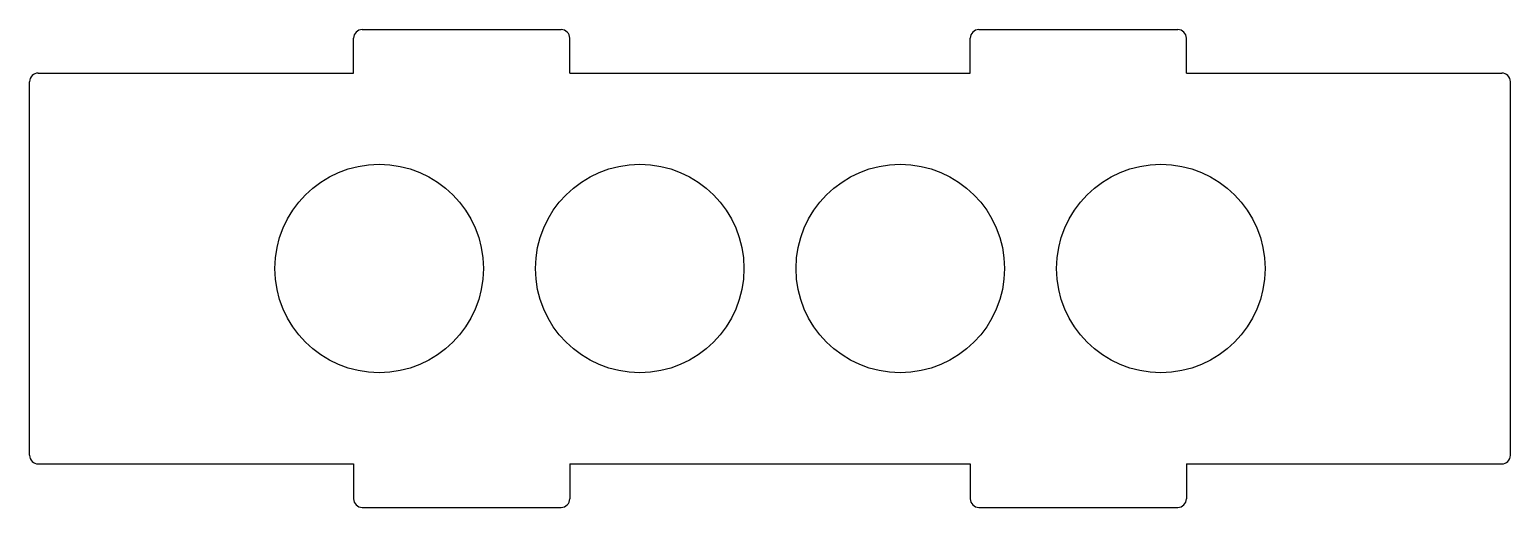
# Model space of a CAD drawing. Header units: millimetres. Extents: x -191 to -20, y 294 to 348.
import ezdxf

# ---------------------------------------------------------------- set-up
doc = ezdxf.new("R2010")
doc.units = ezdxf.units.MM
doc.layers.add('BUTTONS', color=1, linetype='Continuous')

msp = doc.modelspace()

# ---------------------------------------------------------------- linework, layer by layer
at = {"color": 7, "linetype": 'Continuous'}
for p, q in [((-152.4, 348.5), (-129.5, 348.5)), ((-81.4, 348.5), (-58.5, 348.5)), ((-153.4, 343.5), (-153.4, 347.5)), ((-128.5, 343.5), (-128.5, 347.5)), ((-82.4, 343.5), (-82.4, 347.5)), ((-57.5, 343.5), (-57.5, 347.5)), ((-189.7, 343.5), (-153.4, 343.5)), ((-128.5, 343.5), (-82.4, 343.5)), ((-57.5, 343.5), (-21.2, 343.5)), ((-190.7, 299.5), (-190.7, 342.5)), ((-20.2, 299.5), (-20.2, 342.5)), ((-189.7, 298.5), (-153.4, 298.5)), ((-153.4, 298.5), (-153.4, 294.5)), ((-128.5, 298.5), (-128.5, 294.5)), ((-128.5, 298.5), (-82.4, 298.5)), ((-82.4, 298.5), (-82.4, 294.5)), ((-57.5, 298.5), (-57.5, 294.5)), ((-57.5, 298.5), (-21.2, 298.5)), ((-152.4, 293.5), (-129.5, 293.5)), ((-81.4, 293.5), (-58.5, 293.5))]:
    msp.add_line(p, q, dxfattribs=at)
for centre, start, end in [((-152.4, 347.5), 90, 180), ((-129.5, 347.5), 0, 90), ((-81.4, 347.5), 90, 180), ((-58.5, 347.5), 0, 90), ((-189.7, 342.5), 90, 180), ((-21.2, 342.5), 0, 90), ((-189.7, 299.5), 180, 270), ((-21.2, 299.5), 270, 0), ((-152.4, 294.5), 180, 270), ((-129.5, 294.5), 270, 0), ((-81.4, 294.5), 180, 270), ((-58.5, 294.5), 270, 0)]:
    msp.add_arc(centre, 1, start, end, dxfattribs=at)
at = {"layer": 'BUTTONS'}
for centre in [(-150.45, 321), (-120.45, 321), (-90.45, 321), (-60.45, 321)]:
    msp.add_circle(centre, 12, dxfattribs=at)

doc.saveas('drawing.dxf')
